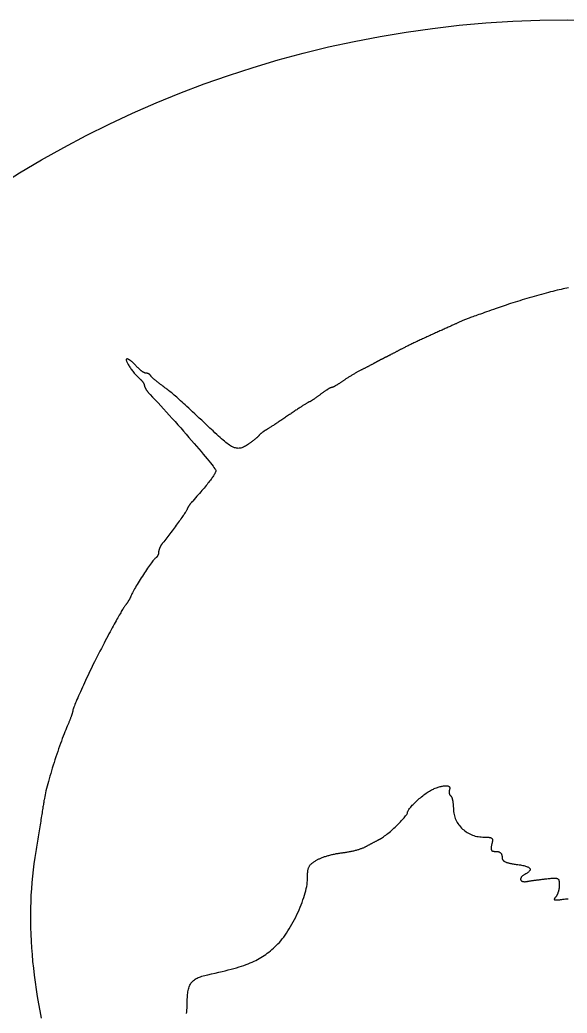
# Model space of a CAD drawing. Extents: x 2.5 to 77.5, y 2.5 to 77.5.
# Drawn here: x 20.57 to 40, y 42.26 to 77.5 of the extents above; entities that cross this region are included whole.
import ezdxf

# ---------------------------------------------------------------- set-up
doc = ezdxf.new("R2010")
doc.units = 0
doc.layers.get('0').update_dxf_attribs({"linetype": 'CONTINUOUS'})
doc.layers.add('YUUKA', color=7, linetype='CONTINUOUS')

msp = doc.modelspace()

# ---------------------------------------------------------------- linework, layer by layer
msp.add_circle((40, 40), 37.5)
at = {"layer": 'YUUKA'}
for points in [[(40.046, 67.995), (39.985, 67.983), (39.922, 67.969), (39.856, 67.955), (39.787, 67.939), (39.716, 67.923), (39.643, 67.905), (39.568, 67.887), (39.491, 67.867), (39.412, 67.847), (39.332, 67.827), (39.25, 67.805), (39.167, 67.783), (39.084, 67.76), (38.999, 67.737), (38.914, 67.713), (38.829, 67.689), (38.743, 67.665), (38.657, 67.64), (38.572, 67.614), (38.486, 67.589), (38.401, 67.563), (38.317, 67.537), (38.234, 67.511), (38.151, 67.485), (38.07, 67.46), (37.99, 67.434), (37.912, 67.408), (37.835, 67.382), (37.76, 67.357), (37.687, 67.332), (37.582, 67.295), (37.482, 67.26), (37.388, 67.227), (37.299, 67.195), (37.215, 67.166), (37.136, 67.138), (37.062, 67.112), (36.992, 67.087), (36.926, 67.064), (36.865, 67.042), (36.807, 67.021), (36.753, 67.002), (36.702, 66.983), (36.654, 66.966), (36.609, 66.95), (36.567, 66.934), (36.527, 66.919), (36.49, 66.905), (36.455, 66.891), (36.421, 66.878), (36.39, 66.866), (36.359, 66.854), (36.33, 66.842), (36.302, 66.83), (36.274, 66.818), (36.247, 66.807), (36.221, 66.795), (36.194, 66.784), (36.168, 66.772), (36.141, 66.759), (36.113, 66.747), (36.096, 66.739), (36.077, 66.73), (36.057, 66.721), (36.035, 66.711), (36.011, 66.7), (35.986, 66.689), (35.959, 66.676), (35.932, 66.664), (35.903, 66.651), (35.872, 66.637), (35.841, 66.623), (35.809, 66.608), (35.776, 66.593), (35.742, 66.578), (35.707, 66.562), (35.671, 66.546), (35.635, 66.529), (35.598, 66.512), (35.56, 66.496), (35.523, 66.478), (35.484, 66.461), (35.446, 66.444), (35.407, 66.426), (35.368, 66.409), (35.329, 66.391), (35.29, 66.373), (35.251, 66.356), (35.212, 66.338), (35.174, 66.321), (35.135, 66.304), (35.097, 66.286), (35.059, 66.269), (35.021, 66.252), (34.982, 66.234), (34.943, 66.217), (34.904, 66.199), (34.865, 66.181), (34.826, 66.163), (34.787, 66.145), (34.748, 66.127), (34.71, 66.109), (34.672, 66.091), (34.634, 66.073), (34.596, 66.055), (34.56, 66.038), (34.523, 66.021), (34.488, 66.004), (34.453, 65.987), (34.419, 65.971), (34.385, 65.954), (34.353, 65.939), (34.322, 65.924), (34.292, 65.909), (34.263, 65.895), (34.235, 65.881), (34.208, 65.868), (34.183, 65.855), (34.16, 65.843), (34.138, 65.832), (34.117, 65.821), (34.098, 65.811), (34.081, 65.802), (34.065, 65.793), (34.048, 65.784), (34.031, 65.775), (34.014, 65.766), (33.996, 65.757), (33.978, 65.747), (33.96, 65.738), (33.942, 65.728), (33.924, 65.719), (33.906, 65.709), (33.888, 65.699), (33.869, 65.69), (33.851, 65.68), (33.833, 65.671), (33.815, 65.661), (33.797, 65.652), (33.78, 65.643), (33.762, 65.634), (33.745, 65.625), (33.728, 65.616), (33.712, 65.608), (33.696, 65.599), (33.68, 65.591), (33.665, 65.584), (33.65, 65.576), (33.636, 65.569), (33.622, 65.562), (33.609, 65.555), (33.596, 65.549), (33.584, 65.543), (33.573, 65.538), (33.562, 65.532), (33.551, 65.527), (33.539, 65.521), (33.528, 65.515), (33.516, 65.509), (33.504, 65.503), (33.491, 65.497), (33.479, 65.491), (33.466, 65.485), (33.454, 65.478), (33.441, 65.472), (33.428, 65.465), (33.416, 65.459), (33.403, 65.452), (33.39, 65.446), (33.378, 65.439), (33.365, 65.433), (33.353, 65.427), (33.341, 65.42), (33.329, 65.414), (33.317, 65.408), (33.306, 65.402), (33.294, 65.396), (33.283, 65.39), (33.272, 65.384), (33.262, 65.378), (33.252, 65.373), (33.242, 65.367), (33.233, 65.362), (33.224, 65.357), (33.216, 65.352), (33.207, 65.348), (33.198, 65.342), (33.188, 65.336), (33.177, 65.33), (33.165, 65.324), (33.152, 65.317), (33.139, 65.31), (33.125, 65.302), (33.111, 65.295), (33.096, 65.287), (33.08, 65.278), (33.064, 65.27), (33.047, 65.261), (33.03, 65.252), (33.013, 65.243), (32.995, 65.234), (32.977, 65.224), (32.959, 65.215), (32.94, 65.205), (32.921, 65.195), (32.902, 65.185), (32.883, 65.175), (32.863, 65.166), (32.844, 65.156), (32.824, 65.146), (32.805, 65.136), (32.785, 65.126), (32.766, 65.116), (32.746, 65.107), (32.727, 65.097), (32.708, 65.088), (32.689, 65.078), (32.669, 65.068), (32.648, 65.058), (32.627, 65.046), (32.605, 65.035), (32.583, 65.023), (32.561, 65.011), (32.538, 64.998), (32.515, 64.985), (32.492, 64.972), (32.468, 64.959), (32.445, 64.945), (32.421, 64.932), (32.397, 64.918), (32.373, 64.903), (32.35, 64.889), (32.326, 64.875), (32.302, 64.861), (32.279, 64.846), (32.256, 64.832), (32.233, 64.818), (32.211, 64.803), (32.188, 64.789), (32.167, 64.775), (32.145, 64.761), (32.125, 64.748), (32.105, 64.734), (32.085, 64.721), (32.066, 64.708), (32.048, 64.695), (32.031, 64.683), (32.014, 64.671), (31.997, 64.659), (31.98, 64.647), (31.963, 64.636), (31.946, 64.624), (31.93, 64.613), (31.913, 64.602), (31.897, 64.592), (31.881, 64.581), (31.865, 64.571), (31.849, 64.562), (31.834, 64.552), (31.819, 64.543), (31.805, 64.534), (31.79, 64.526), (31.777, 64.518), (31.763, 64.511), (31.75, 64.503), (31.738, 64.497), (31.726, 64.49), (31.715, 64.485), (31.704, 64.479), (31.694, 64.474), (31.684, 64.47), (31.675, 64.466), (31.667, 64.463), (31.659, 64.46), (31.652, 64.458), (31.646, 64.457), (31.641, 64.456), (31.636, 64.455), (31.632, 64.455), (31.627, 64.454), (31.62, 64.452), (31.613, 64.45), (31.606, 64.447), (31.597, 64.443), (31.588, 64.439), (31.578, 64.434), (31.567, 64.429), (31.556, 64.423), (31.544, 64.416), (31.532, 64.409), (31.519, 64.402), (31.505, 64.394), (31.491, 64.385), (31.477, 64.376), (31.462, 64.367), (31.447, 64.357), (31.431, 64.347), (31.416, 64.337), (31.399, 64.326), (31.383, 64.315), (31.366, 64.303), (31.349, 64.291), (31.332, 64.279), (31.314, 64.267), (31.297, 64.254), (31.279, 64.241), (31.262, 64.228), (31.244, 64.215), (31.226, 64.201), (31.209, 64.188), (31.191, 64.175), (31.174, 64.162), (31.156, 64.149), (31.139, 64.136), (31.122, 64.124), (31.106, 64.112), (31.089, 64.1), (31.073, 64.088), (31.058, 64.077), (31.042, 64.066), (31.027, 64.056), (31.013, 64.046), (30.998, 64.036), (30.985, 64.027), (30.971, 64.018), (30.959, 64.009), (30.946, 64.001), (30.935, 63.994), (30.924, 63.987), (30.913, 63.98), (30.903, 63.974), (30.894, 63.969), (30.886, 63.964), (30.878, 63.96), (30.871, 63.956), (30.865, 63.953), (30.859, 63.951), (30.855, 63.949), (30.851, 63.948), (30.848, 63.947), (30.845, 63.947), (30.84, 63.945), (30.833, 63.942), (30.825, 63.938), (30.815, 63.933), (30.804, 63.927), (30.791, 63.92), (30.777, 63.911), (30.761, 63.902), (30.745, 63.892), (30.727, 63.881), (30.707, 63.869), (30.687, 63.856), (30.665, 63.843), (30.643, 63.828), (30.619, 63.813), (30.594, 63.797), (30.569, 63.781), (30.542, 63.764), (30.515, 63.746), (30.487, 63.727), (30.458, 63.708), (30.429, 63.689), (30.398, 63.669), (30.368, 63.648), (30.336, 63.627), (30.305, 63.606), (30.272, 63.584), (30.24, 63.562), (30.207, 63.539), (30.173, 63.516), (30.14, 63.493), (30.106, 63.47), (30.072, 63.447), (30.038, 63.424), (30.005, 63.401), (29.971, 63.379), (29.937, 63.356), (29.904, 63.334), (29.871, 63.311), (29.838, 63.29), (29.806, 63.268), (29.774, 63.247), (29.743, 63.226), (29.712, 63.206), (29.682, 63.186), (29.653, 63.167), (29.624, 63.148), (29.596, 63.13), (29.569, 63.112), (29.543, 63.095), (29.518, 63.079), (29.494, 63.064), (29.471, 63.049), (29.449, 63.036), (29.429, 63.023), (29.409, 63.011), (29.392, 63), (29.375, 62.99), (29.36, 62.981), (29.346, 62.973), (29.335, 62.966), (29.323, 62.96), (29.312, 62.953), (29.301, 62.946), (29.29, 62.939), (29.279, 62.933), (29.268, 62.925), (29.257, 62.918), (29.246, 62.911), (29.235, 62.904), (29.224, 62.896), (29.213, 62.889), (29.203, 62.882), (29.193, 62.874), (29.183, 62.867), (29.173, 62.859), (29.163, 62.852), (29.154, 62.845), (29.145, 62.838), (29.136, 62.83), (29.128, 62.823), (29.12, 62.816), (29.112, 62.81), (29.105, 62.803), (29.098, 62.797), (29.091, 62.79), (29.085, 62.784), (29.08, 62.778), (29.074, 62.772), (29.07, 62.767), (29.066, 62.762), (29.062, 62.757), (29.058, 62.752), (29.054, 62.746), (29.048, 62.74), (29.042, 62.733), (29.035, 62.726), (29.028, 62.719), (29.019, 62.711), (29.01, 62.702), (29.001, 62.693), (28.991, 62.684), (28.98, 62.675), (28.968, 62.665), (28.957, 62.655), (28.944, 62.644), (28.931, 62.634), (28.918, 62.623), (28.904, 62.612), (28.89, 62.6), (28.875, 62.589), (28.86, 62.577), (28.845, 62.565), (28.83, 62.553), (28.814, 62.541), (28.798, 62.529), (28.782, 62.517), (28.765, 62.505), (28.749, 62.493), (28.732, 62.481), (28.715, 62.469), (28.698, 62.457), (28.681, 62.445), (28.645, 62.42), (28.61, 62.397), (28.575, 62.377), (28.542, 62.358), (28.51, 62.342), (28.478, 62.328), (28.447, 62.317), (28.416, 62.308), (28.385, 62.302), (28.354, 62.298), (28.323, 62.297), (28.292, 62.298), (28.26, 62.303), (28.227, 62.31), (28.194, 62.32), (28.16, 62.332), (28.124, 62.348), (28.088, 62.367), (28.05, 62.389), (28.01, 62.414), (27.969, 62.442), (27.926, 62.474), (27.881, 62.508), (27.833, 62.547), (27.783, 62.588), (27.731, 62.633), (27.676, 62.682), (27.618, 62.734), (27.558, 62.79), (27.494, 62.85), (27.427, 62.913), (27.319, 63.015), (27.217, 63.112), (27.119, 63.204), (27.027, 63.292), (26.939, 63.374), (26.856, 63.453), (26.777, 63.527), (26.703, 63.597), (26.632, 63.663), (26.565, 63.725), (26.501, 63.784), (26.441, 63.839), (26.383, 63.892), (26.329, 63.941), (26.277, 63.988), (26.228, 64.032), (26.181, 64.073), (26.136, 64.112), (26.093, 64.15), (26.052, 64.185), (26.012, 64.219), (25.974, 64.251), (25.936, 64.282), (25.899, 64.311), (25.863, 64.34), (25.828, 64.368), (25.792, 64.396), (25.757, 64.423), (25.721, 64.449), (25.685, 64.476), (25.649, 64.503), (25.627, 64.519), (25.606, 64.535), (25.585, 64.551), (25.564, 64.567), (25.543, 64.582), (25.523, 64.598), (25.503, 64.614), (25.483, 64.629), (25.464, 64.644), (25.445, 64.659), (25.427, 64.674), (25.409, 64.689), (25.392, 64.703), (25.375, 64.717), (25.359, 64.73), (25.343, 64.744), (25.329, 64.757), (25.314, 64.769), (25.301, 64.781), (25.288, 64.793), (25.276, 64.804), (25.265, 64.814), (25.255, 64.824), (25.246, 64.834), (25.237, 64.843), (25.23, 64.851), (25.223, 64.858), (25.217, 64.865), (25.213, 64.871), (25.209, 64.877), (25.207, 64.881), (25.205, 64.886), (25.203, 64.89), (25.2, 64.894), (25.197, 64.898), (25.194, 64.902), (25.191, 64.906), (25.187, 64.91), (25.183, 64.914), (25.179, 64.918), (25.174, 64.921), (25.17, 64.925), (25.165, 64.928), (25.16, 64.931), (25.155, 64.935), (25.149, 64.938), (25.144, 64.94), (25.138, 64.943), (25.132, 64.946), (25.126, 64.948), (25.12, 64.951), (25.114, 64.953), (25.108, 64.955), (25.101, 64.956), (25.095, 64.958), (25.088, 64.959), (25.082, 64.961), (25.075, 64.962), (25.068, 64.962), (25.062, 64.963), (25.055, 64.963), (25.048, 64.963), (25.041, 64.964), (25.034, 64.965), (25.026, 64.967), (25.017, 64.969), (25.009, 64.972), (24.999, 64.976), (24.99, 64.98), (24.98, 64.985), (24.969, 64.99), (24.958, 64.996), (24.947, 65.003), (24.936, 65.01), (24.924, 65.017), (24.913, 65.025), (24.901, 65.034), (24.889, 65.043), (24.876, 65.052), (24.864, 65.062), (24.851, 65.072), (24.839, 65.082), (24.826, 65.093), (24.813, 65.104), (24.801, 65.116), (24.788, 65.128), (24.775, 65.14), (24.763, 65.152), (24.75, 65.165), (24.738, 65.178), (24.726, 65.191), (24.714, 65.204), (24.702, 65.217), (24.69, 65.231), (24.678, 65.244), (24.666, 65.257), (24.654, 65.27), (24.641, 65.283), (24.629, 65.295), (24.617, 65.307), (24.604, 65.319), (24.592, 65.331), (24.579, 65.342), (24.567, 65.353), (24.555, 65.363), (24.543, 65.373), (24.531, 65.383), (24.519, 65.392), (24.508, 65.401), (24.496, 65.41), (24.485, 65.418), (24.474, 65.425), (24.463, 65.432), (24.453, 65.439), (24.443, 65.445), (24.433, 65.45), (24.424, 65.455), (24.415, 65.459), (24.406, 65.463), (24.398, 65.466), (24.391, 65.468), (24.384, 65.47), (24.377, 65.471), (24.371, 65.471), (24.361, 65.47), (24.353, 65.465), (24.349, 65.458), (24.346, 65.448), (24.346, 65.436), (24.348, 65.421), (24.353, 65.404), (24.359, 65.386), (24.367, 65.365), (24.377, 65.343), (24.389, 65.319), (24.402, 65.293), (24.417, 65.267), (24.434, 65.24), (24.452, 65.211), (24.471, 65.182), (24.491, 65.152), (24.512, 65.122), (24.534, 65.092), (24.556, 65.061), (24.58, 65.03), (24.604, 65), (24.629, 64.97), (24.654, 64.941), (24.679, 64.912), (24.704, 64.884), (24.73, 64.857), (24.756, 64.831), (24.781, 64.807), (24.806, 64.784), (24.831, 64.762), (24.84, 64.755), (24.848, 64.748), (24.856, 64.741), (24.864, 64.733), (24.872, 64.726), (24.879, 64.718), (24.887, 64.71), (24.894, 64.702), (24.901, 64.694), (24.908, 64.686), (24.915, 64.677), (24.921, 64.669), (24.927, 64.661), (24.933, 64.653), (24.939, 64.645), (24.945, 64.636), (24.95, 64.628), (24.955, 64.62), (24.959, 64.612), (24.963, 64.605), (24.967, 64.597), (24.971, 64.589), (24.974, 64.582), (24.977, 64.575), (24.98, 64.567), (24.982, 64.561), (24.984, 64.554), (24.986, 64.547), (24.987, 64.541), (24.987, 64.535), (24.987, 64.53), (24.988, 64.524), (24.989, 64.517), (24.99, 64.511), (24.992, 64.503), (24.994, 64.496), (24.997, 64.488), (25.001, 64.479), (25.005, 64.47), (25.009, 64.461), (25.014, 64.451), (25.019, 64.441), (25.025, 64.431), (25.031, 64.421), (25.037, 64.41), (25.044, 64.399), (25.051, 64.388), (25.058, 64.377), (25.066, 64.365), (25.074, 64.354), (25.083, 64.342), (25.092, 64.33), (25.101, 64.318), (25.11, 64.306), (25.119, 64.294), (25.129, 64.282), (25.139, 64.27), (25.149, 64.259), (25.159, 64.247), (25.17, 64.235), (25.18, 64.224), (25.191, 64.212), (25.283, 64.115), (25.377, 64.014), (25.474, 63.911), (25.572, 63.804), (25.672, 63.695), (25.773, 63.585), (25.874, 63.473), (25.976, 63.36), (26.078, 63.247), (26.179, 63.133), (26.279, 63.02), (26.378, 62.908), (26.476, 62.797), (26.571, 62.687), (26.664, 62.58), (26.755, 62.475), (26.842, 62.374), (26.926, 62.275), (27.006, 62.181), (27.082, 62.09), (27.153, 62.005), (27.219, 61.925), (27.28, 61.85), (27.335, 61.781), (27.383, 61.719), (27.426, 61.663), (27.461, 61.615), (27.49, 61.575), (27.51, 61.543), (27.523, 61.52), (27.527, 61.505), (27.527, 61.494), (27.524, 61.481), (27.52, 61.466), (27.513, 61.45), (27.506, 61.432), (27.496, 61.412), (27.485, 61.391), (27.472, 61.368), (27.457, 61.344), (27.44, 61.318), (27.422, 61.291), (27.402, 61.262), (27.381, 61.232), (27.357, 61.2), (27.332, 61.166), (27.306, 61.131), (27.277, 61.095), (27.247, 61.057), (27.216, 61.018), (27.182, 60.977), (27.147, 60.934), (27.111, 60.89), (27.072, 60.845), (27.032, 60.798), (26.991, 60.749), (26.948, 60.699), (26.903, 60.648), (26.856, 60.595), (26.808, 60.541), (26.759, 60.486), (26.707, 60.429), (26.697, 60.417), (26.687, 60.405), (26.677, 60.394), (26.667, 60.382), (26.657, 60.37), (26.647, 60.359), (26.638, 60.347), (26.629, 60.336), (26.62, 60.325), (26.611, 60.314), (26.603, 60.303), (26.595, 60.292), (26.587, 60.281), (26.58, 60.271), (26.572, 60.261), (26.565, 60.251), (26.559, 60.242), (26.553, 60.232), (26.547, 60.223), (26.542, 60.215), (26.537, 60.206), (26.532, 60.199), (26.528, 60.191), (26.524, 60.184), (26.521, 60.177), (26.518, 60.171), (26.516, 60.166), (26.514, 60.16), (26.513, 60.156), (26.512, 60.152), (26.511, 60.148), (26.51, 60.141), (26.505, 60.129), (26.497, 60.114), (26.487, 60.095), (26.474, 60.073), (26.458, 60.048), (26.44, 60.02), (26.419, 59.989), (26.397, 59.955), (26.372, 59.919), (26.346, 59.88), (26.318, 59.84), (26.288, 59.798), (26.257, 59.754), (26.224, 59.709), (26.191, 59.662), (26.156, 59.614), (26.121, 59.566), (26.084, 59.516), (26.047, 59.467), (26.01, 59.417), (25.972, 59.366), (25.934, 59.316), (25.897, 59.267), (25.859, 59.217), (25.821, 59.169), (25.784, 59.121), (25.747, 59.074), (25.711, 59.028), (25.675, 58.984), (25.641, 58.942), (25.633, 58.932), (25.626, 58.922), (25.618, 58.912), (25.611, 58.901), (25.604, 58.891), (25.596, 58.88), (25.59, 58.869), (25.583, 58.858), (25.576, 58.847), (25.57, 58.836), (25.563, 58.824), (25.557, 58.813), (25.552, 58.802), (25.546, 58.79), (25.541, 58.779), (25.536, 58.768), (25.531, 58.756), (25.526, 58.745), (25.522, 58.734), (25.518, 58.723), (25.514, 58.713), (25.511, 58.702), (25.508, 58.692), (25.505, 58.681), (25.502, 58.672), (25.5, 58.662), (25.499, 58.653), (25.497, 58.644), (25.496, 58.635), (25.496, 58.627), (25.495, 58.619), (25.495, 58.611), (25.495, 58.603), (25.494, 58.595), (25.493, 58.587), (25.492, 58.579), (25.49, 58.571), (25.489, 58.563), (25.487, 58.555), (25.485, 58.547), (25.482, 58.539), (25.479, 58.532), (25.477, 58.524), (25.474, 58.516), (25.47, 58.509), (25.467, 58.501), (25.463, 58.494), (25.459, 58.487), (25.455, 58.48), (25.451, 58.473), (25.447, 58.466), (25.443, 58.46), (25.438, 58.453), (25.433, 58.447), (25.429, 58.442), (25.424, 58.436), (25.419, 58.431), (25.414, 58.426), (25.408, 58.421), (25.403, 58.417), (25.398, 58.413), (25.392, 58.41), (25.379, 58.4), (25.362, 58.384), (25.343, 58.363), (25.32, 58.336), (25.295, 58.305), (25.268, 58.27), (25.239, 58.231), (25.207, 58.188), (25.174, 58.142), (25.14, 58.093), (25.104, 58.042), (25.068, 57.989), (25.03, 57.933), (24.993, 57.877), (24.955, 57.819), (24.917, 57.761), (24.879, 57.702), (24.842, 57.643), (24.805, 57.585), (24.769, 57.527), (24.735, 57.471), (24.702, 57.416), (24.67, 57.363), (24.641, 57.312), (24.613, 57.263), (24.588, 57.218), (24.566, 57.176), (24.546, 57.137), (24.529, 57.103), (24.516, 57.073), (24.506, 57.047), (24.503, 57.038), (24.499, 57.029), (24.495, 57.02), (24.491, 57.011), (24.487, 57.001), (24.482, 56.991), (24.477, 56.98), (24.472, 56.97), (24.467, 56.959), (24.461, 56.949), (24.456, 56.938), (24.45, 56.927), (24.444, 56.916), (24.437, 56.905), (24.431, 56.894), (24.425, 56.883), (24.418, 56.871), (24.411, 56.86), (24.404, 56.85), (24.397, 56.839), (24.39, 56.828), (24.383, 56.817), (24.376, 56.807), (24.369, 56.797), (24.362, 56.787), (24.355, 56.777), (24.348, 56.767), (24.341, 56.758), (24.334, 56.749), (24.327, 56.741), (24.321, 56.732), (24.309, 56.718), (24.296, 56.701), (24.282, 56.681), (24.267, 56.658), (24.25, 56.633), (24.232, 56.605), (24.213, 56.575), (24.193, 56.541), (24.171, 56.505), (24.148, 56.467), (24.124, 56.425), (24.099, 56.381), (24.072, 56.334), (24.044, 56.284), (24.014, 56.232), (23.983, 56.177), (23.951, 56.119), (23.918, 56.058), (23.883, 55.994), (23.847, 55.928), (23.81, 55.858), (23.771, 55.786), (23.731, 55.711), (23.689, 55.633), (23.646, 55.552), (23.602, 55.469), (23.557, 55.382), (23.51, 55.293), (23.461, 55.201), (23.411, 55.105), (23.36, 55.007), (23.325, 54.939), (23.289, 54.868), (23.252, 54.794), (23.214, 54.718), (23.175, 54.64), (23.136, 54.56), (23.097, 54.479), (23.057, 54.396), (23.017, 54.313), (22.978, 54.23), (22.939, 54.146), (22.9, 54.063), (22.862, 53.981), (22.824, 53.899), (22.788, 53.819), (22.752, 53.74), (22.718, 53.663), (22.685, 53.589), (22.654, 53.517), (22.624, 53.449), (22.596, 53.383), (22.57, 53.321), (22.546, 53.264), (22.524, 53.21), (22.504, 53.161), (22.488, 53.118), (22.474, 53.079), (22.462, 53.047), (22.454, 53.02), (22.449, 52.999), (22.447, 52.986), (22.447, 52.98), (22.446, 52.972), (22.445, 52.964), (22.443, 52.954), (22.441, 52.944), (22.438, 52.932), (22.435, 52.92), (22.431, 52.906), (22.427, 52.892), (22.422, 52.877), (22.417, 52.862), (22.412, 52.845), (22.406, 52.828), (22.4, 52.81), (22.393, 52.792), (22.386, 52.773), (22.379, 52.753), (22.372, 52.733), (22.364, 52.712), (22.356, 52.691), (22.347, 52.67), (22.339, 52.648), (22.33, 52.626), (22.321, 52.604), (22.311, 52.581), (22.302, 52.559), (22.292, 52.536), (22.282, 52.513), (22.272, 52.49), (22.262, 52.467), (22.252, 52.443), (22.224, 52.381), (22.195, 52.313), (22.166, 52.241), (22.136, 52.165), (22.105, 52.084), (22.073, 52.001), (22.041, 51.914), (22.009, 51.825), (21.976, 51.733), (21.944, 51.639), (21.911, 51.543), (21.878, 51.446), (21.846, 51.348), (21.814, 51.25), (21.782, 51.151), (21.751, 51.052), (21.721, 50.954), (21.691, 50.857), (21.663, 50.76), (21.635, 50.665), (21.608, 50.572), (21.583, 50.482), (21.559, 50.394), (21.537, 50.308), (21.516, 50.227), (21.496, 50.148), (21.479, 50.074), (21.463, 50.004), (21.45, 49.939), (21.438, 49.879), (21.429, 49.824), (21.425, 49.798), (21.42, 49.768), (21.415, 49.736), (21.409, 49.7), (21.403, 49.66), (21.396, 49.618), (21.389, 49.574), (21.381, 49.526), (21.373, 49.476), (21.365, 49.424), (21.356, 49.369), (21.347, 49.312), (21.337, 49.254), (21.327, 49.193), (21.317, 49.13), (21.307, 49.066), (21.296, 49.001), (21.285, 48.934), (21.274, 48.865), (21.262, 48.796), (21.251, 48.726), (21.239, 48.654), (21.227, 48.582), (21.215, 48.51), (21.203, 48.437), (21.191, 48.363), (21.179, 48.29), (21.167, 48.216), (21.154, 48.142), (21.142, 48.069), (21.13, 47.996), (21.095, 47.779), (21.064, 47.56), (21.037, 47.34), (21.013, 47.119), (20.993, 46.896), (20.976, 46.672), (20.962, 46.446), (20.952, 46.218), (20.946, 45.989), (20.943, 45.758), (20.944, 45.526), (20.948, 45.292), (20.955, 45.056), (20.967, 44.818), (20.981, 44.578), (21, 44.337), (21.021, 44.094), (21.047, 43.849), (21.076, 43.602), (21.108, 43.353), (21.144, 43.102), (21.183, 42.849), (21.226, 42.594), (21.273, 42.336), (21.323, 42.077)], [(26.487, 42.248), (26.495, 42.308), (26.501, 42.37), (26.505, 42.433), (26.509, 42.497), (26.511, 42.563), (26.511, 42.63), (26.512, 42.694), (26.513, 42.756), (26.516, 42.814), (26.519, 42.87), (26.523, 42.923), (26.529, 42.973), (26.536, 43.02), (26.544, 43.065), (26.553, 43.108), (26.564, 43.148), (26.577, 43.186), (26.591, 43.222), (26.606, 43.255), (26.623, 43.287), (26.642, 43.317), (26.663, 43.346), (26.686, 43.372), (26.711, 43.397), (26.737, 43.421), (26.766, 43.443), (26.797, 43.463), (26.83, 43.483), (26.866, 43.501), (26.904, 43.519), (26.944, 43.535), (26.987, 43.551), (27.033, 43.566), (27.081, 43.58), (27.132, 43.594), (27.185, 43.607), (27.242, 43.62), (27.377, 43.649), (27.506, 43.678), (27.63, 43.707), (27.748, 43.735), (27.86, 43.763), (27.968, 43.79), (28.07, 43.817), (28.169, 43.844), (28.262, 43.871), (28.352, 43.898), (28.438, 43.925), (28.52, 43.953), (28.598, 43.981), (28.673, 44.009), (28.746, 44.038), (28.815, 44.068), (28.882, 44.099), (28.947, 44.13), (29.009, 44.163), (29.07, 44.196), (29.129, 44.231), (29.187, 44.267), (29.243, 44.304), (29.299, 44.343), (29.354, 44.383), (29.408, 44.426), (29.462, 44.469), (29.517, 44.515), (29.571, 44.563), (29.626, 44.613), (29.681, 44.665), (29.732, 44.715), (29.783, 44.77), (29.834, 44.829), (29.885, 44.891), (29.936, 44.957), (29.986, 45.027), (30.036, 45.099), (30.086, 45.174), (30.135, 45.252), (30.183, 45.331), (30.23, 45.413), (30.276, 45.496), (30.321, 45.581), (30.364, 45.666), (30.406, 45.753), (30.447, 45.84), (30.485, 45.927), (30.522, 46.014), (30.557, 46.101), (30.59, 46.187), (30.621, 46.273), (30.649, 46.358), (30.675, 46.441), (30.699, 46.522), (30.719, 46.602), (30.737, 46.679), (30.752, 46.754), (30.764, 46.827), (30.772, 46.896), (30.777, 46.962), (30.779, 47.025), (30.779, 47.064), (30.78, 47.101), (30.78, 47.136), (30.781, 47.169), (30.783, 47.2), (30.785, 47.23), (30.787, 47.258), (30.79, 47.285), (30.793, 47.31), (30.797, 47.334), (30.802, 47.356), (30.808, 47.378), (30.814, 47.398), (30.821, 47.418), (30.828, 47.436), (30.837, 47.454), (30.847, 47.471), (30.857, 47.487), (30.869, 47.503), (30.881, 47.519), (30.895, 47.534), (30.91, 47.549), (30.926, 47.564), (30.943, 47.578), (30.962, 47.593), (30.981, 47.608), (31.003, 47.623), (31.025, 47.638), (31.049, 47.653), (31.075, 47.67), (31.102, 47.686), (31.12, 47.697), (31.139, 47.707), (31.16, 47.718), (31.181, 47.728), (31.204, 47.739), (31.228, 47.749), (31.253, 47.76), (31.279, 47.77), (31.305, 47.78), (31.333, 47.791), (31.361, 47.801), (31.39, 47.811), (31.42, 47.82), (31.45, 47.83), (31.481, 47.839), (31.512, 47.848), (31.544, 47.857), (31.576, 47.866), (31.608, 47.874), (31.64, 47.882), (31.673, 47.89), (31.705, 47.897), (31.738, 47.904), (31.77, 47.911), (31.803, 47.917), (31.835, 47.923), (31.867, 47.928), (31.898, 47.933), (31.93, 47.938), (31.961, 47.942), (31.991, 47.945), (32.021, 47.949), (32.052, 47.953), (32.083, 47.957), (32.114, 47.962), (32.146, 47.966), (32.177, 47.972), (32.209, 47.977), (32.241, 47.983), (32.273, 47.989), (32.304, 47.996), (32.336, 48.002), (32.367, 48.009), (32.398, 48.016), (32.429, 48.023), (32.459, 48.031), (32.489, 48.038), (32.518, 48.046), (32.547, 48.054), (32.575, 48.062), (32.602, 48.07), (32.629, 48.079), (32.655, 48.087), (32.679, 48.095), (32.703, 48.104), (32.726, 48.112), (32.748, 48.121), (32.769, 48.129), (32.789, 48.137), (32.807, 48.146), (32.825, 48.154), (32.84, 48.162), (32.856, 48.171), (32.871, 48.179), (32.887, 48.188), (32.904, 48.197), (32.921, 48.206), (32.938, 48.215), (32.955, 48.225), (32.973, 48.234), (32.991, 48.244), (33.009, 48.253), (33.027, 48.263), (33.045, 48.272), (33.063, 48.282), (33.081, 48.292), (33.099, 48.301), (33.117, 48.311), (33.135, 48.32), (33.153, 48.33), (33.17, 48.339), (33.188, 48.348), (33.205, 48.357), (33.222, 48.366), (33.238, 48.375), (33.254, 48.383), (33.27, 48.391), (33.285, 48.399), (33.3, 48.407), (33.314, 48.414), (33.328, 48.422), (33.341, 48.428), (33.354, 48.435), (33.383, 48.451), (33.414, 48.47), (33.448, 48.492), (33.483, 48.517), (33.52, 48.544), (33.559, 48.573), (33.599, 48.604), (33.639, 48.637), (33.681, 48.671), (33.723, 48.707), (33.765, 48.743), (33.807, 48.781), (33.849, 48.819), (33.891, 48.858), (33.932, 48.897), (33.973, 48.936), (34.012, 48.975), (34.051, 49.014), (34.087, 49.051), (34.123, 49.089), (34.156, 49.125), (34.187, 49.159), (34.216, 49.193), (34.242, 49.225), (34.265, 49.254), (34.286, 49.282), (34.303, 49.308), (34.317, 49.331), (34.327, 49.351), (34.333, 49.368), (34.335, 49.382), (34.337, 49.399), (34.343, 49.418), (34.352, 49.439), (34.365, 49.462), (34.381, 49.487), (34.4, 49.514), (34.421, 49.542), (34.446, 49.571), (34.472, 49.602), (34.501, 49.634), (34.532, 49.666), (34.565, 49.7), (34.6, 49.733), (34.636, 49.767), (34.673, 49.801), (34.711, 49.836), (34.75, 49.869), (34.79, 49.903), (34.83, 49.936), (34.871, 49.968), (34.911, 49.999), (34.952, 50.029), (34.992, 50.058), (35.032, 50.086), (35.071, 50.112), (35.109, 50.136), (35.146, 50.158), (35.182, 50.178), (35.216, 50.196), (35.249, 50.211), (35.28, 50.224), (35.318, 50.238), (35.356, 50.251), (35.392, 50.263), (35.426, 50.274), (35.46, 50.284), (35.492, 50.294), (35.523, 50.302), (35.552, 50.309), (35.58, 50.314), (35.607, 50.319), (35.632, 50.323), (35.656, 50.326), (35.679, 50.328), (35.7, 50.329), (35.719, 50.328), (35.737, 50.327), (35.754, 50.325), (35.769, 50.321), (35.783, 50.317), (35.795, 50.312), (35.805, 50.305), (35.814, 50.298), (35.822, 50.289), (35.827, 50.28), (35.832, 50.269), (35.834, 50.257), (35.835, 50.245), (35.834, 50.231), (35.832, 50.216), (35.828, 50.201), (35.822, 50.184), (35.819, 50.176), (35.817, 50.168), (35.814, 50.16), (35.812, 50.152), (35.811, 50.144), (35.809, 50.135), (35.808, 50.127), (35.807, 50.119), (35.807, 50.111), (35.807, 50.103), (35.807, 50.095), (35.807, 50.087), (35.807, 50.08), (35.808, 50.072), (35.809, 50.065), (35.811, 50.057), (35.813, 50.05), (35.814, 50.043), (35.817, 50.036), (35.819, 50.03), (35.822, 50.023), (35.825, 50.017), (35.828, 50.011), (35.831, 50.006), (35.835, 50), (35.839, 49.995), (35.843, 49.991), (35.847, 49.986), (35.852, 49.982), (35.857, 49.978), (35.862, 49.975), (35.867, 49.971), (35.872, 49.966), (35.877, 49.96), (35.882, 49.954), (35.887, 49.946), (35.892, 49.937), (35.896, 49.927), (35.901, 49.917), (35.905, 49.906), (35.91, 49.893), (35.914, 49.881), (35.918, 49.867), (35.922, 49.853), (35.925, 49.838), (35.929, 49.822), (35.933, 49.806), (35.936, 49.789), (35.939, 49.771), (35.942, 49.754), (35.945, 49.735), (35.947, 49.716), (35.949, 49.697), (35.951, 49.678), (35.953, 49.658), (35.955, 49.638), (35.956, 49.617), (35.958, 49.596), (35.958, 49.575), (35.959, 49.554), (35.96, 49.533), (35.96, 49.512), (35.961, 49.46), (35.966, 49.408), (35.973, 49.358), (35.983, 49.307), (35.996, 49.258), (36.011, 49.21), (36.029, 49.162), (36.049, 49.116), (36.071, 49.071), (36.096, 49.026), (36.123, 48.984), (36.153, 48.942), (36.184, 48.902), (36.217, 48.863), (36.252, 48.826), (36.289, 48.791), (36.328, 48.757), (36.368, 48.725), (36.41, 48.695), (36.453, 48.667), (36.498, 48.64), (36.544, 48.616), (36.591, 48.595), (36.64, 48.575), (36.689, 48.558), (36.74, 48.543), (36.791, 48.53), (36.844, 48.52), (36.897, 48.513), (36.95, 48.508), (37.005, 48.506), (37.038, 48.506), (37.07, 48.506), (37.099, 48.505), (37.127, 48.504), (37.152, 48.503), (37.176, 48.502), (37.198, 48.5), (37.218, 48.498), (37.237, 48.495), (37.254, 48.492), (37.269, 48.489), (37.283, 48.485), (37.295, 48.48), (37.306, 48.475), (37.316, 48.469), (37.324, 48.462), (37.331, 48.455), (37.336, 48.447), (37.341, 48.438), (37.344, 48.428), (37.346, 48.417), (37.348, 48.406), (37.348, 48.393), (37.348, 48.379), (37.346, 48.364), (37.344, 48.348), (37.341, 48.331), (37.337, 48.313), (37.333, 48.293), (37.328, 48.272), (37.322, 48.25), (37.317, 48.23), (37.313, 48.211), (37.309, 48.193), (37.306, 48.176), (37.303, 48.16), (37.301, 48.145), (37.299, 48.131), (37.298, 48.118), (37.298, 48.105), (37.298, 48.094), (37.299, 48.083), (37.301, 48.073), (37.303, 48.064), (37.306, 48.055), (37.309, 48.047), (37.313, 48.04), (37.318, 48.034), (37.324, 48.028), (37.331, 48.022), (37.338, 48.018), (37.346, 48.013), (37.355, 48.01), (37.365, 48.007), (37.375, 48.004), (37.386, 48.002), (37.399, 48), (37.412, 47.998), (37.426, 47.997), (37.441, 47.996), (37.456, 47.996), (37.473, 47.996), (37.487, 47.996), (37.5, 47.995), (37.513, 47.994), (37.525, 47.993), (37.537, 47.991), (37.548, 47.989), (37.559, 47.986), (37.57, 47.983), (37.58, 47.98), (37.589, 47.976), (37.598, 47.972), (37.607, 47.967), (37.615, 47.962), (37.623, 47.957), (37.63, 47.951), (37.637, 47.944), (37.644, 47.938), (37.65, 47.931), (37.655, 47.923), (37.66, 47.916), (37.665, 47.907), (37.669, 47.899), (37.673, 47.89), (37.677, 47.88), (37.679, 47.87), (37.682, 47.86), (37.684, 47.849), (37.685, 47.838), (37.687, 47.827), (37.687, 47.815), (37.687, 47.803), (37.688, 47.788), (37.689, 47.774), (37.69, 47.76), (37.693, 47.747), (37.696, 47.735), (37.7, 47.723), (37.705, 47.712), (37.711, 47.701), (37.718, 47.691), (37.726, 47.681), (37.735, 47.671), (37.745, 47.662), (37.756, 47.653), (37.768, 47.645), (37.781, 47.637), (37.796, 47.629), (37.812, 47.622), (37.83, 47.615), (37.848, 47.608), (37.868, 47.601), (37.89, 47.595), (37.913, 47.589), (37.938, 47.583), (37.964, 47.577), (37.992, 47.571), (38.021, 47.565), (38.053, 47.56), (38.086, 47.554), (38.12, 47.549), (38.157, 47.543), (38.195, 47.538), (38.247, 47.531), (38.295, 47.523), (38.341, 47.515), (38.383, 47.507), (38.423, 47.499), (38.46, 47.491), (38.494, 47.482), (38.526, 47.473), (38.555, 47.464), (38.581, 47.455), (38.604, 47.445), (38.624, 47.435), (38.642, 47.425), (38.657, 47.414), (38.669, 47.403), (38.678, 47.392), (38.685, 47.381), (38.689, 47.369), (38.69, 47.357), (38.689, 47.344), (38.685, 47.331), (38.678, 47.318), (38.669, 47.304), (38.657, 47.29), (38.642, 47.276), (38.624, 47.261), (38.604, 47.246), (38.581, 47.23), (38.556, 47.214), (38.528, 47.198), (38.497, 47.181), (38.475, 47.168), (38.455, 47.156), (38.436, 47.143), (38.419, 47.13), (38.404, 47.117), (38.391, 47.104), (38.38, 47.091), (38.37, 47.078), (38.362, 47.065), (38.355, 47.052), (38.35, 47.04), (38.347, 47.028), (38.346, 47.016), (38.346, 47.005), (38.348, 46.994), (38.351, 46.984), (38.356, 46.975), (38.362, 46.966), (38.37, 46.957), (38.379, 46.95), (38.39, 46.943), (38.402, 46.937), (38.416, 46.932), (38.431, 46.928), (38.448, 46.925), (38.466, 46.924), (38.485, 46.923), (38.506, 46.923), (38.528, 46.925), (38.552, 46.928), (38.576, 46.932), (38.587, 46.934), (38.598, 46.936), (38.61, 46.938), (38.624, 46.941), (38.638, 46.943), (38.654, 46.945), (38.671, 46.948), (38.688, 46.951), (38.707, 46.953), (38.726, 46.956), (38.746, 46.959), (38.767, 46.962), (38.788, 46.965), (38.81, 46.968), (38.833, 46.971), (38.856, 46.975), (38.88, 46.978), (38.904, 46.981), (38.928, 46.984), (38.953, 46.987), (38.979, 46.991), (39.004, 46.994), (39.03, 46.997), (39.056, 47), (39.082, 47.004), (39.108, 47.007), (39.134, 47.01), (39.16, 47.013), (39.186, 47.016), (39.212, 47.019), (39.238, 47.022), (39.282, 47.027), (39.324, 47.032), (39.363, 47.036), (39.399, 47.04), (39.433, 47.043), (39.464, 47.045), (39.493, 47.047), (39.519, 47.049), (39.544, 47.049), (39.566, 47.049), (39.586, 47.048), (39.605, 47.046), (39.622, 47.043), (39.637, 47.04), (39.65, 47.035), (39.662, 47.03), (39.672, 47.023), (39.681, 47.015), (39.689, 47.006), (39.696, 46.996), (39.702, 46.985), (39.706, 46.972), (39.71, 46.958), (39.713, 46.943), (39.715, 46.926), (39.717, 46.908), (39.718, 46.889), (39.719, 46.868), (39.719, 46.845), (39.719, 46.821), (39.719, 46.795), (39.719, 46.779), (39.719, 46.764), (39.718, 46.749), (39.717, 46.733), (39.715, 46.717), (39.713, 46.702), (39.711, 46.686), (39.709, 46.67), (39.706, 46.654), (39.703, 46.639), (39.7, 46.623), (39.696, 46.608), (39.693, 46.593), (39.689, 46.577), (39.684, 46.562), (39.68, 46.548), (39.675, 46.533), (39.67, 46.519), (39.665, 46.506), (39.66, 46.492), (39.655, 46.479), (39.649, 46.466), (39.643, 46.454), (39.637, 46.443), (39.631, 46.431), (39.625, 46.421), (39.619, 46.411), (39.612, 46.401), (39.606, 46.392), (39.599, 46.384), (39.592, 46.377), (39.583, 46.366), (39.574, 46.356), (39.566, 46.347), (39.56, 46.338), (39.554, 46.33), (39.549, 46.323), (39.546, 46.316), (39.543, 46.309), (39.542, 46.303), (39.542, 46.298), (39.543, 46.293), (39.545, 46.289), (39.548, 46.285), (39.553, 46.282), (39.559, 46.28), (39.566, 46.277), (39.575, 46.276), (39.585, 46.275), (39.596, 46.274), (39.608, 46.274), (39.623, 46.274), (39.638, 46.275), (39.655, 46.276), (39.673, 46.277), (39.693, 46.279), (39.715, 46.282), (39.738, 46.284), (39.763, 46.288), (39.789, 46.291), (39.817, 46.295), (39.846, 46.3), (39.897, 46.307), (39.944, 46.312), (39.989, 46.315), (40.032, 46.315)]]:
    msp.add_lwpolyline(points, dxfattribs=at)

doc.saveas('drawing.dxf')
